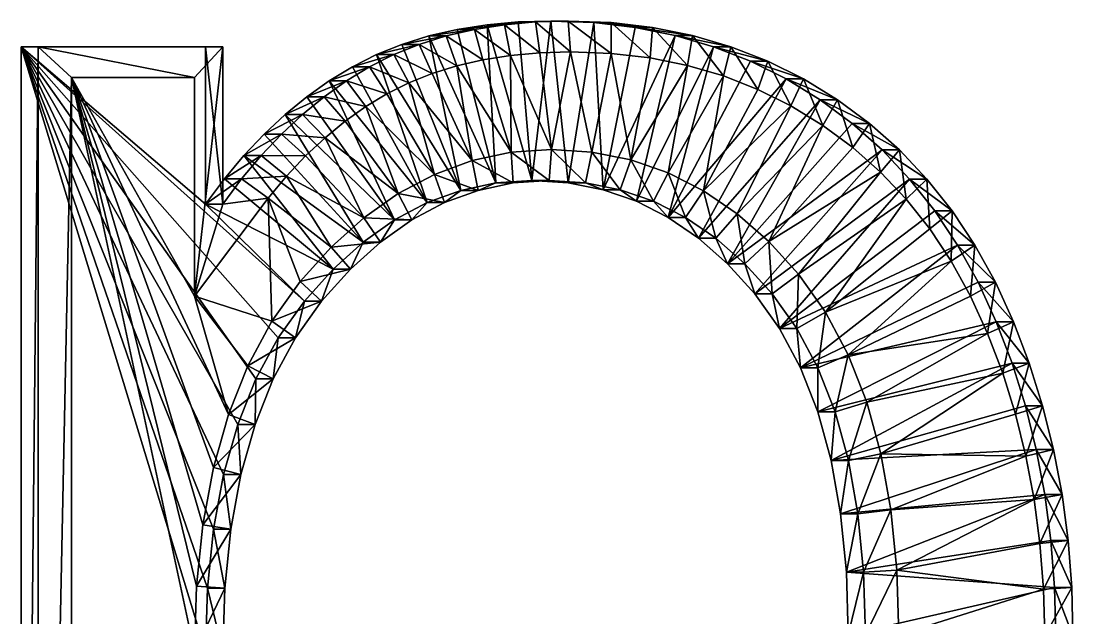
# Model space of a CAD drawing. Header units: metres. Extents: x -136 to 55, y -57 to 41.
# Drawn here: x -102.75 to -93.82, y -28.54 to -23.47 of the extents above; entities that cross this region are included whole.
import ezdxf

# ---------------------------------------------------------------- set-up
doc = ezdxf.new("R2010")
doc.units = ezdxf.units.M
doc.layers.get('0').update_dxf_attribs({"true_color": 0x57e057})

msp = doc.modelspace()

# ---------------------------------------------------------------- meshes
at = {"color": 74, "true_color": 0x58b11a}
mesh = msp.add_polyface(dxfattribs=at)
corners = [(-97.8908, -23.485, -0.0453), (-98.2544, -23.4714, -0.0103), (-97.7443, -23.485, 1.4761), (-98.1079, -23.4714, 1.5112), (-98.5313, -23.4793, 0.0164), (-98.3848, -23.4793, 1.5378), (-98.7962, -23.5031, 0.0419), (-98.6497, -23.5031, 1.5633), (-97.7443, -23.485, 1.4761), (-98.1079, -23.4714, 1.5112), (-98.3848, -23.4793, 1.5378), (-98.6497, -23.5031, 1.5633), (-97.7432, -23.7464, 1.6954), (-98.0882, -23.7335, 1.7286), (-98.3486, -23.741, 1.7537), (-98.597, -23.7633, 1.7776), (-98.5762, -24.846, 1.5563), (-98.5911, -24.5858, 1.7771), (-98.9234, -24.6561, 1.809), (-98.2696, -24.8251, 1.5267), (-98.2492, -24.5626, 1.7441), (-97.9615, -24.8448, 1.4971), (-97.9068, -24.5844, 1.7112), (-98.8322, -23.8002, 1.8003), (-98.4161, -24.8251, 0.0053), (-98.7227, -24.846, 0.0348), (-98.108, -24.8448, -0.0244), (-97.8125, -24.9036, -0.0528)]
mesh.append_faces([[corners[k] for k in face] for face in [(4, 24, 6), (1, 24, 4), (0, 26, 1)]], dxfattribs={"vtx0": -1, "vtx1": -1, "color": 74})
mesh.append_faces([[corners[k] for k in face] for face in [(15, 17, 20), (13, 20, 22), (6, 24, 25), (1, 26, 24), (0, 27, 26)]], dxfattribs={"vtx0": -1, "vtx2": -1, "color": 74})
mesh.append_faces([[corners[k] for k in face] for face in [(0, 1, 2), (1, 4, 3), (4, 6, 5), (2, 3, 8), (3, 5, 9), (5, 7, 10), (8, 9, 12), (9, 10, 13), (10, 11, 14)]], dxfattribs={"vtx1": -1, "color": 74})
mesh.append_faces([[corners[k] for k in face] for face in [(15, 23, 17), (14, 15, 20), (13, 14, 20), (12, 13, 22)]], dxfattribs={"vtx1": -1, "vtx2": -1, "color": 74})
mesh.append_faces([[corners[k] for k in face] for face in [(1, 3, 2), (4, 5, 3), (6, 7, 5), (3, 9, 8), (5, 10, 9), (7, 11, 10), (9, 13, 12), (10, 14, 13), (11, 15, 14), (16, 17, 18), (19, 20, 17), (21, 22, 20)]], dxfattribs={"vtx2": -1, "color": 74})
mesh = msp.add_polyface(dxfattribs=at)
corners = [(-98.7962, -23.5031, 0.0419), (-99.049, -23.5427, 0.0662), (-98.6497, -23.5031, 1.5633), (-98.9025, -23.5427, 1.5877), (-99.2897, -23.5982, 0.0894), (-99.1432, -23.5982, 1.6108), (-99.5184, -23.6695, 0.1114), (-99.3719, -23.6695, 1.6329), (-98.6497, -23.5031, 1.5633), (-98.9025, -23.5427, 1.5877), (-99.1432, -23.5982, 1.6108), (-99.3719, -23.6695, 1.6329), (-99.5885, -23.7567, 1.6537), (-98.597, -23.7633, 1.7776), (-98.8322, -23.8002, 1.8003), (-99.0543, -23.8514, 1.8217), (-99.2636, -23.9167, 1.8418), (-99.5885, -23.7567, 1.6537), (-99.4604, -23.9959, 1.8608), (-99.646, -24.0893, 1.8786), (-99.2436, -24.773, 1.8399), (-98.9234, -24.6561, 1.809), (-98.5911, -24.5858, 1.7771), (-99.735, -23.7567, 0.1323), (-99.0191, -24.9087, 0.0634), (-99.3052, -25.0131, 0.0909), (-98.7227, -24.846, 0.0348)]
mesh.append_faces([[corners[k] for k in face] for face in [(6, 24, 23), (4, 24, 6), (1, 26, 4), (0, 26, 1)]], dxfattribs={"vtx0": -1, "vtx1": -1, "color": 74})
mesh.append_faces([[corners[k] for k in face] for face in [(18, 20, 21), (15, 21, 22), (23, 24, 25), (4, 26, 24)]], dxfattribs={"vtx0": -1, "vtx2": -1, "color": 74})
mesh.append_faces([[corners[k] for k in face] for face in [(0, 1, 2), (1, 4, 3), (4, 6, 5), (2, 3, 8), (3, 5, 9), (5, 7, 10), (7, 12, 11), (8, 9, 13), (9, 10, 14), (10, 11, 15), (11, 17, 16)]], dxfattribs={"vtx1": -1, "color": 74})
mesh.append_faces([[corners[k] for k in face] for face in [(18, 19, 20), (16, 18, 21), (15, 16, 21), (14, 15, 22)]], dxfattribs={"vtx1": -1, "vtx2": -1, "color": 74})
mesh.append_faces([[corners[k] for k in face] for face in [(1, 3, 2), (4, 5, 3), (6, 7, 5), (3, 9, 8), (5, 10, 9), (7, 11, 10), (9, 14, 13), (10, 15, 14), (11, 16, 15), (17, 18, 16)]], dxfattribs={"vtx2": -1, "color": 74})
mesh = msp.add_polyface(dxfattribs=at)
corners = [(-96.5604, -23.8121, -0.1734), (-96.8743, -23.6894, -0.1432), (-96.4139, -23.8121, 1.348), (-96.7278, -23.6894, 1.3783), (-97.2007, -23.594, -0.1117), (-97.0542, -23.594, 1.4097), (-97.5395, -23.5259, -0.0791), (-97.393, -23.5259, 1.4423), (-97.8908, -23.485, -0.0453), (-97.7443, -23.485, 1.4761), (-96.7278, -23.6894, 1.3783), (-96.4139, -23.8121, 1.348), (-97.0542, -23.594, 1.4097), (-97.393, -23.5259, 1.4423), (-97.7443, -23.485, 1.4761), (-96.7908, -23.9378, 1.6037), (-96.4983, -24.0521, 1.5755), (-97.0954, -23.8487, 1.633), (-97.4128, -23.7849, 1.6636), (-97.7432, -23.7464, 1.6954), (-97.9068, -24.5844, 1.7112), (-97.5768, -24.6501, 1.6794), (-97.2602, -24.7599, 1.6489), (-96.9588, -24.913, 1.6199), (-97.8125, -24.9036, -0.0528), (-97.5295, -25.0018, -0.0801), (-97.2591, -25.1391, -0.1061), (-96.2588, -23.962, -0.2024)]
mesh.append_faces([[corners[k] for k in face] for face in [(6, 24, 8), (4, 24, 6), (1, 25, 4), (0, 26, 1), (27, 26, 0)]], dxfattribs={"vtx0": -1, "vtx1": -1, "color": 74})
mesh.append_faces([[corners[k] for k in face] for face in [(19, 20, 21), (17, 21, 22)]], dxfattribs={"vtx0": -1, "vtx2": -1, "color": 74})
mesh.append_faces([[corners[k] for k in face] for face in [(0, 1, 2), (1, 4, 3), (4, 6, 5), (6, 8, 7), (3, 5, 10), (5, 7, 12), (7, 9, 13), (10, 12, 15), (12, 13, 17), (13, 14, 18)]], dxfattribs={"vtx1": -1, "color": 74})
mesh.append_faces([[corners[k] for k in face] for face in [(18, 19, 21), (17, 18, 21), (15, 17, 22), (16, 15, 23)]], dxfattribs={"vtx1": -1, "vtx2": -1, "color": 74})
mesh.append_faces([[corners[k] for k in face] for face in [(1, 3, 2), (4, 5, 3), (6, 7, 5), (8, 9, 7), (3, 10, 11), (5, 12, 10), (7, 13, 12), (9, 14, 13), (10, 15, 16), (12, 17, 15), (13, 18, 17), (14, 19, 18)]], dxfattribs={"vtx2": -1, "color": 74})
mesh = msp.add_polyface(dxfattribs=at)
corners = [(-97.8125, -24.9036, -0.0528), (-97.666, -24.9036, 1.4686), (-97.9615, -24.8448, 1.4971), (-97.5295, -25.0018, -0.0801), (-97.383, -25.0018, 1.4414), (-97.2591, -25.1391, -0.1061), (-97.1126, -25.1391, 1.4153), (-97.0013, -25.3158, -0.1309), (-96.8549, -25.3158, 1.3905), (-96.7561, -25.5316, -0.1545), (-96.6096, -25.5316, 1.3669), (-97.666, -24.9036, 1.4686), (-97.9615, -24.8448, 1.4971), (-97.383, -25.0018, 1.4414), (-97.1126, -25.1391, 1.4153), (-96.8549, -25.3158, 1.3905), (-96.6096, -25.5316, 1.3669), (-97.9068, -24.5844, 1.7112), (-97.5768, -24.6501, 1.6794), (-97.2602, -24.7599, 1.6489), (-96.9588, -24.913, 1.6199), (-96.6739, -25.1082, 1.5924), (-96.7908, -23.9378, 1.6037), (-96.2174, -24.1917, 1.5485), (-97.2007, -23.594, -0.1117), (-96.8743, -23.6894, -0.1432), (-96.2588, -23.962, -0.2024)]
mesh.append_faces([[corners[k] for k in face] for face in [(22, 19, 20), (23, 20, 21), (24, 3, 0), (25, 5, 3), (26, 7, 5)]], dxfattribs={"vtx0": -1, "vtx2": -1, "color": 74})
mesh.append_faces([[corners[k] for k in face] for face in [(0, 3, 1), (3, 5, 4), (5, 7, 6), (7, 9, 8), (1, 4, 11), (4, 6, 13), (6, 8, 14), (8, 10, 15), (12, 11, 17), (11, 13, 18), (13, 14, 19), (14, 15, 20), (15, 16, 21)]], dxfattribs={"vtx1": -1, "color": 74})
mesh.append_faces([[corners[k] for k in face] for face in [(0, 1, 2), (3, 4, 1), (5, 6, 4), (7, 8, 6), (9, 10, 8), (1, 11, 12), (4, 13, 11), (6, 14, 13), (8, 15, 14), (10, 16, 15), (11, 18, 17), (13, 19, 18), (14, 20, 19), (15, 21, 20)]], dxfattribs={"vtx2": -1, "color": 74})
mesh = msp.add_polyface(dxfattribs=at)
corners = [(-101.0344, -32.7766, 0.2574), (-100.9044, -32.9316, 0.2449), (-100.8879, -32.7766, 1.7788), (-100.7579, -32.9316, 1.7663), (-100.7645, -33.0787, 0.2314), (-100.618, -33.0787, 1.7529), (-100.6146, -33.218, 0.217), (-100.4681, -33.218, 1.7384), (-100.4548, -33.3495, 0.2016), (-100.3083, -33.3495, 1.723), (-100.2851, -33.4732, 0.1853), (-102.7515, -37.7298, 0.4227), (-102.605, -37.7298, 1.9442), (-102.605, -23.6897, 1.9442), (-100.8879, -32.7766, 1.7788), (-100.7579, -32.9316, 1.7663), (-100.618, -33.0787, 1.7529), (-100.4681, -33.218, 1.7384), (-100.3083, -33.3495, 1.723), (-102.605, -37.7298, 1.9442), (-102.605, -23.6897, 1.9442), (-101.1278, -32.0592, 2.0213), (-100.5428, -32.7565, 1.965), (-100.414, -32.8919, 1.9526), (-100.2758, -33.0204, 1.9393), (-102.3232, -37.4678, 2.1364), (-102.3232, -23.9517, 2.1364), (-101.2635, -29.3777, 2.0344), (-101.1278, -37.4678, 2.0213), (-101.1705, -29.3609, 0.2705), (-101.0344, -37.7298, 0.2574), (-99.9219, -32.1661, 0.1503), (-100.1672, -31.9566, 0.1739)]
mesh.append_faces([[corners[k] for k in face] for face in [(6, 31, 8), (4, 31, 6), (1, 31, 4)]], dxfattribs={"vtx0": -1, "vtx1": -1, "color": 74})
mesh.append_faces([[corners[k] for k in face] for face in [(27, 28, 21), (29, 0, 30)]], dxfattribs={"vtx0": -1, "vtx2": -1, "color": 74})
mesh.append_faces([[corners[k] for k in face] for face in [(0, 1, 2), (1, 4, 3), (4, 6, 5), (6, 8, 7), (8, 10, 9), (2, 3, 14), (3, 5, 15), (5, 7, 16), (7, 9, 17), (14, 15, 21), (15, 16, 22), (16, 17, 23), (17, 18, 24)]], dxfattribs={"vtx1": -1, "color": 74})
mesh.append_faces([[corners[k] for k in face] for face in [(1, 0, 32)]], dxfattribs={"vtx1": -1, "vtx2": -1, "color": 74})
mesh.append_faces([[corners[k] for k in face] for face in [(1, 3, 2), (4, 5, 3), (6, 7, 5), (8, 9, 7), (11, 12, 13), (3, 15, 14), (5, 16, 15), (7, 17, 16), (9, 18, 17), (12, 19, 20), (15, 22, 21), (16, 23, 22), (17, 24, 23), (19, 25, 26)]], dxfattribs={"vtx2": -1, "color": 74})
mesh = msp.add_polyface(dxfattribs=at)
corners = [(-100.9294, -30.7221, 0.2473), (-100.7829, -30.7221, 1.7687), (-100.6383, -31.0927, 1.7548), (-101.0419, -30.31, 0.2581), (-100.8954, -30.31, 1.7796), (-101.1223, -29.8563, 0.2659), (-100.9758, -29.8563, 1.7873), (-101.1705, -29.3609, 0.2705), (-101.024, -29.3609, 1.7919), (-101.1866, -28.8241, 0.2721), (-101.0401, -28.8241, 1.7935), (-100.6383, -31.0927, 1.7548), (-100.7829, -30.7221, 1.7687), (-100.8954, -30.31, 1.7796), (-100.9758, -29.8563, 1.7873), (-101.024, -29.3609, 1.7919), (-101.0401, -28.8241, 1.7935), (-101.0099, -30.8048, 2.0099), (-100.8544, -31.2032, 1.995), (-101.1292, -30.3677, 2.0214), (-101.2134, -29.892, 2.0296), (-101.2635, -29.3777, 2.0344), (-101.2801, -28.8238, 2.036), (-101.1278, -32.0592, 2.0213), (-102.3232, -23.9517, 2.1364), (-102.3232, -37.4678, 2.1364), (-101.0344, -32.7766, 0.2574), (-102.7515, -23.6897, 0.4227), (-102.7515, -37.7298, 0.4227)]
mesh.append_faces([[corners[k] for k in face] for face in [(5, 26, 7), (27, 9, 28)]], dxfattribs={"vtx0": -1, "vtx1": -1, "color": 74})
mesh.append_faces([[corners[k] for k in face] for face in [(0, 3, 1), (3, 5, 4), (5, 7, 6), (7, 9, 8), (2, 1, 11), (1, 4, 12), (4, 6, 13), (6, 8, 14), (8, 10, 15), (12, 13, 17), (13, 14, 19), (14, 15, 20), (15, 16, 21)]], dxfattribs={"vtx1": -1, "color": 74})
mesh.append_faces([[corners[k] for k in face] for face in [(20, 21, 23), (19, 20, 23), (24, 25, 22)]], dxfattribs={"vtx1": -1, "vtx2": -1, "color": 74})
mesh.append_faces([[corners[k] for k in face] for face in [(0, 1, 2), (3, 4, 1), (5, 6, 4), (7, 8, 6), (9, 10, 8), (1, 12, 11), (4, 13, 12), (6, 14, 13), (8, 15, 14), (10, 16, 15), (12, 17, 18), (13, 19, 17), (14, 20, 19), (15, 21, 20), (16, 22, 21)]], dxfattribs={"vtx2": -1, "color": 74})
mesh = msp.add_polyface(dxfattribs=at)
corners = [(-102.7515, -23.6897, 0.4227), (-102.7515, -37.7298, 0.4227), (-102.605, -23.6897, 1.9442), (-101.1694, -28.2853, 0.2704), (-101.118, -27.7845, 0.2655), (-101.0229, -28.2853, 1.7918), (-100.9715, -27.7845, 1.7869), (-101.0323, -27.3215, 0.2572), (-100.8858, -27.3215, 1.7786), (-100.9124, -26.8965, 0.2457), (-100.7659, -26.8965, 1.7671), (-100.7582, -26.5093, 0.2308), (-101.1866, -28.8241, 0.2721), (-101.0401, -28.8241, 1.7935), (-102.605, -37.7298, 1.9442), (-102.605, -23.6897, 1.9442), (-101.0229, -28.2853, 1.7918), (-100.9715, -27.7845, 1.7869), (-100.8858, -27.3215, 1.7786), (-100.7659, -26.8965, 1.7671), (-100.6117, -26.5093, 1.7522), (-101.0401, -28.8241, 1.7935), (-102.605, -37.7298, 1.9442), (-102.3232, -23.9517, 2.1364), (-101.2624, -28.2677, 2.0343), (-101.209, -27.747, 2.0291), (-101.1191, -27.2617, 2.0205), (-100.9922, -26.8118, 2.0082), (-100.6117, -26.5093, 1.7522), (-101.2801, -28.8238, 2.036)]
mesh.append_faces([[corners[k] for k in face] for face in [(23, 29, 24), (0, 3, 12)]], dxfattribs={"vtx0": -1, "vtx2": -1, "color": 74})
mesh.append_faces([[corners[k] for k in face] for face in [(0, 1, 2), (3, 4, 5), (4, 7, 6), (7, 9, 8), (9, 11, 10), (12, 3, 13), (2, 14, 15), (5, 6, 16), (6, 8, 17), (8, 10, 18), (10, 20, 19), (13, 5, 21), (15, 22, 23), (16, 17, 24), (17, 18, 25), (18, 19, 26), (19, 28, 27), (21, 16, 29)]], dxfattribs={"vtx1": -1, "color": 74})
mesh.append_faces([[corners[k] for k in face] for face in [(4, 6, 5), (7, 8, 6), (9, 10, 8), (3, 5, 13), (6, 17, 16), (8, 18, 17), (10, 19, 18), (5, 16, 21), (17, 25, 24), (18, 26, 25), (19, 27, 26), (16, 24, 29)]], dxfattribs={"vtx2": -1, "color": 74})
mesh = msp.add_polyface(dxfattribs=at)
corners = [(-101.0259, -24.811, 0.2566), (-100.8794, -24.811, 1.778), (-100.7129, -24.6129, 1.762), (-101.1866, -25.0251, 0.2721), (-101.0401, -25.0251, 1.7935), (-100.7582, -26.5093, 0.2308), (-100.6117, -26.5093, 1.7522), (-100.7659, -26.8965, 1.7671), (-100.5697, -26.1601, 0.2127), (-100.8794, -24.811, 1.778), (-100.7129, -24.6129, 1.762), (-101.0401, -25.0251, 1.7935), (-100.6117, -26.5093, 1.7522), (-100.7659, -26.8965, 1.7671), (-100.6545, -24.9746, 1.9757), (-100.4976, -24.7877, 1.9606), (-101.28, -25.8076, 2.036), (-101.0401, -23.6897, 1.7935), (-100.8273, -26.3978, 1.9924), (-100.9922, -26.8118, 2.0082), (-100.4232, -26.1601, 1.7341), (-100.6237, -26.0206, 1.9728), (-102.3232, -23.9517, 2.1364), (-101.2624, -28.2677, 2.0343), (-101.209, -27.747, 2.0291), (-101.1191, -27.2617, 2.0205), (-100.3826, -25.6837, 1.9496), (-102.7515, -23.6897, 0.4227), (-101.118, -27.7845, 0.2655), (-101.1694, -28.2853, 0.2704), (-101.0323, -27.3215, 0.2572), (-100.9124, -26.8965, 0.2457), (-100.3469, -25.8487, 0.1912), (-100.1019, -25.5771, 0.1676), (-100.8594, -24.6129, 0.2406)]
mesh.append_faces([[corners[k] for k in face] for face in [(0, 33, 3), (34, 33, 0)]], dxfattribs={"vtx0": -1, "vtx1": -1, "color": 74})
mesh.append_faces([[corners[k] for k in face] for face in [(16, 22, 19), (3, 32, 27)]], dxfattribs={"vtx0": -1, "vtx1": -1, "vtx2": -1, "color": 74})
mesh.append_faces([[corners[k] for k in face] for face in [(22, 23, 24), (22, 24, 25), (22, 25, 19), (16, 19, 18), (16, 18, 21), (14, 21, 26), (27, 28, 29), (27, 30, 28), (27, 31, 30), (27, 5, 31), (27, 8, 5), (27, 32, 8)]], dxfattribs={"vtx0": -1, "vtx2": -1, "color": 74})
mesh.append_faces([[corners[k] for k in face] for face in [(0, 3, 1), (5, 8, 6), (1, 4, 9), (9, 11, 14), (11, 17, 16), (12, 20, 18)]], dxfattribs={"vtx1": -1, "color": 74})
mesh.append_faces([[corners[k] for k in face] for face in [(14, 16, 21)]], dxfattribs={"vtx1": -1, "vtx2": -1, "color": 74})
mesh.append_faces([[corners[k] for k in face] for face in [(0, 1, 2), (3, 4, 1), (5, 6, 7), (1, 9, 10), (4, 11, 9), (6, 12, 13), (9, 14, 15), (11, 16, 14), (12, 18, 19), (20, 21, 18)]], dxfattribs={"vtx2": -1, "color": 74})
mesh = msp.add_polyface(dxfattribs=at)
corners = [(-100.325, -24.1135, 0.1891), (-100.5089, -24.2641, 0.2068), (-100.1785, -24.1135, 1.7105), (-100.3624, -24.2641, 1.7282), (-100.6871, -24.4305, 0.224), (-100.5406, -24.4305, 1.7454), (-100.8594, -24.6129, 0.2406), (-100.7129, -24.6129, 1.762), (-101.0259, -24.811, 0.2566), (-101.1866, -25.0251, 0.2721), (-101.1866, -23.6897, 0.2721), (-101.0401, -25.0251, 1.7935), (-101.0401, -23.6897, 1.7935), (-102.7515, -23.6897, 0.4227), (-102.605, -23.6897, 1.9442), (-100.3624, -24.2641, 1.7282), (-100.1785, -24.1135, 1.7105), (-100.5406, -24.4305, 1.7454), (-100.7129, -24.6129, 1.762), (-100.8794, -24.811, 1.778), (-101.0401, -25.0251, 1.7935), (-101.0401, -23.6897, 1.7935), (-102.605, -23.6897, 1.9442), (-100.1701, -24.4618, 1.9291), (-100.3361, -24.6169, 1.9451), (-100.4976, -24.7877, 1.9606), (-100.8794, -24.811, 1.778), (-101.28, -23.9517, 2.036), (-101.28, -25.8076, 2.036), (-102.3232, -23.9517, 2.1364), (-99.8466, -25.3474, 0.143)]
mesh.append_faces([[corners[k] for k in face] for face in [(9, 13, 10)]], dxfattribs={"vtx0": -1, "color": 74})
mesh.append_faces([[corners[k] for k in face] for face in [(1, 30, 4)]], dxfattribs={"vtx0": -1, "vtx1": -1, "color": 74})
mesh.append_faces([[corners[k] for k in face] for face in [(0, 1, 2), (1, 4, 3), (4, 6, 5), (6, 8, 7), (9, 10, 11), (10, 13, 12), (3, 5, 15), (5, 7, 17), (7, 19, 18), (11, 12, 20), (12, 14, 21), (15, 17, 23), (17, 18, 24), (18, 26, 25), (21, 22, 27)]], dxfattribs={"vtx1": -1, "color": 74})
mesh.append_faces([[corners[k] for k in face] for face in [(1, 3, 2), (4, 5, 3), (6, 7, 5), (10, 12, 11), (13, 14, 12), (3, 15, 16), (5, 17, 15), (7, 18, 17), (12, 21, 20), (14, 22, 21), (17, 24, 23), (18, 25, 24), (21, 27, 28), (22, 29, 27), (28, 27, 29)]], dxfattribs={"vtx2": -1, "color": 74})
mesh = msp.add_polyface(dxfattribs=at)
corners = [(-99.5184, -23.6695, 0.1114), (-99.735, -23.7567, 0.1323), (-99.3719, -23.6695, 1.6329), (-99.5885, -23.7567, 1.6537), (-99.9395, -23.8598, 0.152), (-99.793, -23.8598, 1.6734), (-100.1352, -23.9787, 0.1708), (-99.9887, -23.9787, 1.6923), (-100.325, -24.1135, 0.1891), (-100.1785, -24.1135, 1.7105), (-99.5885, -23.7567, 1.6537), (-99.3719, -23.6695, 1.6329), (-99.793, -23.8598, 1.6734), (-99.9887, -23.9787, 1.6923), (-100.1785, -24.1135, 1.7105), (-100.3624, -24.2641, 1.7282), (-99.4604, -23.9959, 1.8608), (-99.646, -24.0893, 1.8786), (-99.8248, -24.198, 1.8958), (-99.9997, -24.3222, 1.9127), (-100.3624, -24.2641, 1.7282), (-100.1701, -24.4618, 1.9291), (-99.5501, -24.9355, 1.8694), (-99.2436, -24.773, 1.8399), (-99.581, -25.1594, 0.1175), (-100.5089, -24.2641, 0.2068), (-99.3052, -25.0131, 0.0909)]
mesh.append_faces([[corners[k] for k in face] for face in [(8, 24, 25), (6, 24, 8), (4, 26, 6), (1, 26, 4)]], dxfattribs={"vtx0": -1, "vtx1": -1, "color": 74})
mesh.append_faces([[corners[k] for k in face] for face in [(18, 22, 23), (6, 26, 24)]], dxfattribs={"vtx0": -1, "vtx2": -1, "color": 74})
mesh.append_faces([[corners[k] for k in face] for face in [(0, 1, 2), (1, 4, 3), (4, 6, 5), (6, 8, 7), (3, 5, 10), (5, 7, 12), (7, 9, 13), (9, 15, 14), (10, 12, 16), (12, 13, 17), (13, 14, 18), (14, 20, 19)]], dxfattribs={"vtx1": -1, "color": 74})
mesh.append_faces([[corners[k] for k in face] for face in [(19, 21, 22), (18, 19, 22), (17, 18, 23)]], dxfattribs={"vtx1": -1, "vtx2": -1, "color": 74})
mesh.append_faces([[corners[k] for k in face] for face in [(1, 3, 2), (4, 5, 3), (6, 7, 5), (8, 9, 7), (3, 10, 11), (5, 12, 10), (7, 13, 12), (9, 14, 13), (12, 17, 16), (13, 18, 17), (14, 19, 18), (20, 21, 19)]], dxfattribs={"vtx2": -1, "color": 74})
mesh = msp.add_polyface(dxfattribs=at)
corners = [(-95.6968, -24.3412, -0.2565), (-95.9697, -24.1392, -0.2303), (-95.5503, -24.3412, 1.2649), (-95.8232, -24.1392, 1.2912), (-96.2588, -23.962, -0.2024), (-96.1123, -23.962, 1.319), (-96.5604, -23.8121, -0.1734), (-96.4139, -23.8121, 1.348), (-95.8232, -24.1392, 1.2912), (-95.5503, -24.3412, 1.2649), (-96.1123, -23.962, 1.319), (-96.4139, -23.8121, 1.348), (-96.7278, -23.6894, 1.3783), (-95.9478, -24.3569, 1.5225), (-95.6933, -24.5453, 1.498), (-96.2174, -24.1917, 1.5485), (-96.4983, -24.0521, 1.5755), (-96.7278, -23.6894, 1.3783), (-96.6096, -25.5316, 1.3669), (-96.406, -25.344, 1.5667), (-96.6739, -25.1082, 1.5924), (-96.377, -25.7867, 1.3445), (-96.9588, -24.913, 1.6199), (-95.4574, -24.7545, 1.4753), (-96.1532, -25.6213, 1.5423), (-95.2397, -24.9846, 1.4544), (-95.9239, -25.9426, 1.5202), (-97.0013, -25.3158, -0.1309), (-96.7561, -25.5316, -0.1545), (-95.4436, -24.5656, -0.2809), (-96.5235, -25.7867, -0.1769), (-95.2103, -24.8124, -0.3034), (-96.3133, -26.0813, -0.1972)]
mesh.append_faces([[corners[k] for k in face] for face in [(1, 27, 4), (0, 28, 1), (29, 28, 0)]], dxfattribs={"vtx0": -1, "vtx1": -1, "color": 74})
mesh.append_faces([[corners[k] for k in face] for face in [(13, 20, 19), (23, 19, 24), (25, 24, 26), (1, 28, 27), (29, 30, 28), (31, 32, 30)]], dxfattribs={"vtx0": -1, "vtx2": -1, "color": 74})
mesh.append_faces([[corners[k] for k in face] for face in [(0, 1, 2), (1, 4, 3), (4, 6, 5), (3, 5, 8), (5, 7, 10), (7, 12, 11), (8, 10, 13), (10, 11, 15), (11, 17, 16), (18, 21, 19)]], dxfattribs={"vtx1": -1, "color": 74})
mesh.append_faces([[corners[k] for k in face] for face in [(15, 16, 22), (13, 15, 20), (14, 13, 19), (23, 14, 19)]], dxfattribs={"vtx1": -1, "vtx2": -1, "color": 74})
mesh.append_faces([[corners[k] for k in face] for face in [(1, 3, 2), (4, 5, 3), (6, 7, 5), (3, 8, 9), (5, 10, 8), (7, 11, 10), (8, 13, 14), (10, 15, 13), (11, 16, 15), (18, 19, 20)]], dxfattribs={"vtx2": -1, "color": 74})
mesh = msp.add_polyface(dxfattribs=at)
corners = [(-94.803, -25.3732, -0.3426), (-94.6566, -25.3732, 1.1788), (-94.4827, -25.6872, 1.1621), (-94.9967, -25.0816, -0.3239), (-94.8502, -25.0816, 1.1975), (-95.2103, -24.8124, -0.3034), (-95.0638, -24.8124, 1.218), (-95.4436, -24.5656, -0.2809), (-95.2971, -24.5656, 1.2405), (-95.6968, -24.3412, -0.2565), (-95.5503, -24.3412, 1.2649), (-94.6566, -25.3732, 1.1788), (-94.4827, -25.6872, 1.1621), (-94.8502, -25.0816, 1.1975), (-95.0638, -24.8124, 1.218), (-95.2971, -24.5656, 1.2405), (-95.5503, -24.3412, 1.2649), (-95.8232, -24.1392, 1.2912), (-94.8584, -25.5098, 1.4176), (-95.0402, -25.2362, 1.4351), (-95.2397, -24.9846, 1.4544), (-95.4574, -24.7545, 1.4753), (-95.6933, -24.5453, 1.498), (-95.8232, -24.1392, 1.2912), (-96.1532, -25.6213, 1.5423), (-95.9239, -25.9426, 1.5202), (-96.5235, -25.7867, -0.1769), (-96.3133, -26.0813, -0.1972)]
mesh.append_faces([[corners[k] for k in face] for face in [(5, 26, 7), (3, 27, 5), (0, 27, 3)]], dxfattribs={"vtx0": -1, "vtx1": -1, "color": 74})
mesh.append_faces([[corners[k] for k in face] for face in [(0, 3, 1), (3, 5, 4), (5, 7, 6), (7, 9, 8), (1, 4, 11), (4, 6, 13), (6, 8, 14), (8, 10, 15), (10, 17, 16), (11, 13, 18), (13, 14, 19), (14, 15, 20), (15, 16, 21), (16, 23, 22)]], dxfattribs={"vtx1": -1, "color": 74})
mesh.append_faces([[corners[k] for k in face] for face in [(20, 21, 24), (19, 20, 25)]], dxfattribs={"vtx1": -1, "vtx2": -1, "color": 74})
mesh.append_faces([[corners[k] for k in face] for face in [(0, 1, 2), (3, 4, 1), (5, 6, 4), (7, 8, 6), (9, 10, 8), (1, 11, 12), (4, 13, 11), (6, 14, 13), (8, 15, 14), (10, 16, 15), (13, 19, 18), (14, 20, 19), (15, 21, 20), (16, 22, 21)]], dxfattribs={"vtx2": -1, "color": 74})
mesh = msp.add_polyface(dxfattribs=at)
corners = [(-100.5697, -26.1601, 0.2127), (-100.4232, -26.1601, 1.7341), (-100.6117, -26.5093, 1.7522), (-100.3469, -25.8487, 0.1912), (-100.2004, -25.8487, 1.7126), (-100.1019, -25.5771, 0.1676), (-99.9554, -25.5771, 1.6891), (-99.8466, -25.3474, 0.143), (-99.7001, -25.3474, 1.6645), (-99.581, -25.1594, 0.1175), (-100.6117, -26.5093, 1.7522), (-100.4232, -26.1601, 1.7341), (-100.2004, -25.8487, 1.7126), (-99.9554, -25.5771, 1.6891), (-99.7001, -25.3474, 1.6645), (-100.6237, -26.0206, 1.9728), (-100.3826, -25.6837, 1.9496), (-100.1186, -25.391, 1.9241), (-99.8418, -25.142, 1.8975), (-99.4345, -25.1594, 1.6389), (-100.6545, -24.9746, 1.9757), (-100.4976, -24.7877, 1.9606), (-100.3361, -24.6169, 1.9451), (-100.1701, -24.4618, 1.9291), (-99.5501, -24.9355, 1.8694), (-101.1866, -25.0251, 0.2721), (-100.8594, -24.6129, 0.2406), (-100.6871, -24.4305, 0.224), (-100.5089, -24.2641, 0.2068)]
mesh.append_faces([[corners[k] for k in face] for face in [(27, 7, 26)]], dxfattribs={"vtx0": -1, "vtx1": -1, "color": 74})
mesh.append_faces([[corners[k] for k in face] for face in [(20, 16, 17), (21, 17, 18), (23, 18, 24), (25, 5, 3), (26, 7, 5), (28, 9, 7)]], dxfattribs={"vtx0": -1, "vtx2": -1, "color": 74})
mesh.append_faces([[corners[k] for k in face] for face in [(0, 3, 1), (3, 5, 4), (5, 7, 6), (7, 9, 8), (2, 1, 10), (1, 4, 11), (4, 6, 12), (6, 8, 13), (11, 12, 15), (12, 13, 16), (13, 14, 17), (14, 19, 18)]], dxfattribs={"vtx1": -1, "color": 74})
mesh.append_faces([[corners[k] for k in face] for face in [(21, 20, 17), (22, 21, 18), (23, 22, 18)]], dxfattribs={"vtx1": -1, "vtx2": -1, "color": 74})
mesh.append_faces([[corners[k] for k in face] for face in [(0, 1, 2), (3, 4, 1), (5, 6, 4), (7, 8, 6), (1, 11, 10), (4, 12, 11), (6, 13, 12), (8, 14, 13), (12, 16, 15), (13, 17, 16), (14, 18, 17)]], dxfattribs={"vtx2": -1, "color": 74})
mesh = msp.add_polyface(dxfattribs=at)
corners = [(-99.581, -25.1594, 0.1175), (-99.4345, -25.1594, 1.6389), (-99.7001, -25.3474, 1.6645), (-99.3052, -25.0131, 0.0909), (-99.1587, -25.0131, 1.6123), (-99.0191, -24.9087, 0.0634), (-98.8726, -24.9087, 1.5848), (-98.7227, -24.846, 0.0348), (-98.5762, -24.846, 1.5563), (-98.4161, -24.8251, 0.0053), (-98.2696, -24.8251, 1.5267), (-98.108, -24.8448, -0.0244), (-97.9615, -24.8448, 1.4971), (-97.8125, -24.9036, -0.0528), (-99.7001, -25.3474, 1.6645), (-99.4345, -25.1594, 1.6389), (-99.1587, -25.0131, 1.6123), (-98.8726, -24.9087, 1.5848), (-98.5762, -24.846, 1.5563), (-98.2696, -24.8251, 1.5267), (-97.9615, -24.8448, 1.4971), (-97.666, -24.9036, 1.4686), (-99.5501, -24.9355, 1.8694), (-99.8418, -25.142, 1.8975), (-99.2436, -24.773, 1.8399), (-98.9234, -24.6561, 1.809), (-98.5911, -24.5858, 1.7771), (-98.2492, -24.5626, 1.7441)]
mesh.append_faces([[corners[k] for k in face] for face in [(0, 3, 1), (3, 5, 4), (5, 7, 6), (7, 9, 8), (9, 11, 10), (11, 13, 12), (2, 1, 14), (1, 4, 15), (4, 6, 16), (6, 8, 17), (8, 10, 18), (10, 12, 19), (12, 21, 20), (15, 16, 22), (16, 17, 24), (17, 18, 25), (18, 19, 26), (19, 20, 27)]], dxfattribs={"vtx1": -1, "color": 74})
mesh.append_faces([[corners[k] for k in face] for face in [(0, 1, 2), (3, 4, 1), (5, 6, 4), (7, 8, 6), (9, 10, 8), (11, 12, 10), (1, 15, 14), (4, 16, 15), (6, 17, 16), (8, 18, 17), (10, 19, 18), (12, 20, 19), (15, 22, 23), (16, 24, 22), (17, 25, 24)]], dxfattribs={"vtx2": -1, "color": 74})
mesh = msp.add_polyface(dxfattribs=at)
corners = [(-96.7561, -25.5316, -0.1545), (-96.5235, -25.7867, -0.1769), (-96.6096, -25.5316, 1.3669), (-96.377, -25.7867, 1.3445), (-96.3133, -26.0813, -0.1972), (-96.1668, -26.0813, 1.3242), (-96.1354, -26.4155, -0.2143), (-95.9889, -26.4155, 1.3071), (-95.9899, -26.7894, -0.2283), (-95.8434, -26.7894, 1.2931), (-95.8767, -27.2029, -0.2392), (-96.6096, -25.5316, 1.3669), (-96.377, -25.7867, 1.3445), (-96.1668, -26.0813, 1.3242), (-95.9889, -26.4155, 1.3071), (-95.8434, -26.7894, 1.2931), (-95.7302, -27.2029, 1.2822), (-96.1532, -25.6213, 1.5423), (-96.406, -25.344, 1.5667), (-95.9239, -25.9426, 1.5202), (-95.7307, -26.3057, 1.5016), (-95.5746, -26.7067, 1.4866), (-95.7302, -27.2029, 1.2822), (-94.8584, -25.5098, 1.4176), (-95.0402, -25.2362, 1.4351), (-94.5483, -26.1251, 1.3878), (-94.803, -25.3732, -0.3426), (-94.6292, -25.6872, -0.3593), (-94.4751, -26.0235, -0.3742), (-94.3413, -26.3758, -0.3871)]
mesh.append_faces([[corners[k] for k in face] for face in [(27, 6, 26)]], dxfattribs={"vtx0": -1, "vtx1": -1, "color": 74})
mesh.append_faces([[corners[k] for k in face] for face in [(23, 19, 20), (25, 20, 21), (26, 6, 4), (28, 8, 6), (29, 10, 8)]], dxfattribs={"vtx0": -1, "vtx2": -1, "color": 74})
mesh.append_faces([[corners[k] for k in face] for face in [(0, 1, 2), (1, 4, 3), (4, 6, 5), (6, 8, 7), (8, 10, 9), (2, 3, 11), (3, 5, 12), (5, 7, 13), (7, 9, 14), (9, 16, 15), (12, 13, 17), (13, 14, 19), (14, 15, 20), (15, 22, 21)]], dxfattribs={"vtx1": -1, "color": 74})
mesh.append_faces([[corners[k] for k in face] for face in [(23, 24, 19)]], dxfattribs={"vtx1": -1, "vtx2": -1, "color": 74})
mesh.append_faces([[corners[k] for k in face] for face in [(1, 3, 2), (4, 5, 3), (6, 7, 5), (8, 9, 7), (3, 12, 11), (5, 13, 12), (7, 14, 13), (9, 15, 14), (12, 17, 18), (13, 19, 17), (14, 20, 19), (15, 21, 20)]], dxfattribs={"vtx2": -1, "color": 74})
mesh = msp.add_polyface(dxfattribs=at)
corners = [(-94.228, -26.7377, -0.398), (-94.0815, -26.7377, 1.1235), (-93.9889, -27.1091, 1.1145), (-94.3413, -26.3758, -0.3871), (-94.1948, -26.3758, 1.1344), (-94.4751, -26.0235, -0.3742), (-94.3286, -26.0235, 1.1473), (-94.6292, -25.6872, -0.3593), (-94.4827, -25.6872, 1.1621), (-94.803, -25.3732, -0.3426), (-94.0815, -26.7377, 1.1235), (-93.9889, -27.1091, 1.1145), (-94.1948, -26.3758, 1.1344), (-94.3286, -26.0235, 1.1473), (-94.4827, -25.6872, 1.1621), (-94.6566, -25.3732, 1.1788), (-94.3117, -26.8089, 1.365), (-94.2228, -27.1655, 1.3564), (-94.4203, -26.4619, 1.3754), (-94.5483, -26.1251, 1.3878), (-94.6945, -25.8058, 1.4019), (-94.6566, -25.3732, 1.1788), (-94.8584, -25.5098, 1.4176), (-95.7307, -26.3057, 1.5016), (-95.5746, -26.7067, 1.4866), (-95.4546, -27.145, 1.475), (-96.1354, -26.4155, -0.2143), (-95.9899, -26.7894, -0.2283), (-95.8767, -27.2029, -0.2392)]
mesh.append_faces([[corners[k] for k in face] for face in [(5, 26, 7), (3, 27, 5), (0, 28, 3)]], dxfattribs={"vtx0": -1, "vtx1": -1, "color": 74})
mesh.append_faces([[corners[k] for k in face] for face in [(18, 24, 25)]], dxfattribs={"vtx0": -1, "vtx2": -1, "color": 74})
mesh.append_faces([[corners[k] for k in face] for face in [(0, 3, 1), (3, 5, 4), (5, 7, 6), (7, 9, 8), (1, 4, 10), (4, 6, 12), (6, 8, 13), (8, 15, 14), (10, 12, 16), (12, 13, 18), (13, 14, 19), (14, 21, 20)]], dxfattribs={"vtx1": -1, "color": 74})
mesh.append_faces([[corners[k] for k in face] for face in [(20, 22, 23), (19, 20, 23), (18, 19, 24), (16, 18, 25)]], dxfattribs={"vtx1": -1, "vtx2": -1, "color": 74})
mesh.append_faces([[corners[k] for k in face] for face in [(0, 1, 2), (3, 4, 1), (5, 6, 4), (7, 8, 6), (1, 10, 11), (4, 12, 10), (6, 13, 12), (8, 14, 13), (10, 16, 17), (12, 18, 16), (13, 19, 18), (14, 20, 19), (21, 22, 20)]], dxfattribs={"vtx2": -1, "color": 74})
mesh = msp.add_polyface(dxfattribs=at)
corners = [(-95.8767, -27.2029, -0.2392), (-95.7302, -27.2029, 1.2822), (-95.8434, -26.7894, 1.2931), (-95.7958, -27.6561, -0.247), (-95.6493, -27.6561, 1.2744), (-95.7473, -28.149, -0.2517), (-95.6008, -28.149, 1.2698), (-95.7312, -28.6815, -0.2532), (-95.5847, -28.6815, 1.2682), (-95.7302, -27.2029, 1.2822), (-95.8434, -26.7894, 1.2931), (-95.6493, -27.6561, 1.2744), (-95.6008, -28.149, 1.2698), (-95.5847, -28.6815, 1.2682), (-95.4546, -27.145, 1.475), (-95.5746, -26.7067, 1.4866), (-95.3699, -27.6201, 1.4669), (-95.3195, -28.1321, 1.462), (-95.3028, -28.6814, 1.4604), (-94.2228, -27.1655, 1.3564), (-94.3117, -26.8089, 1.365), (-94.1535, -27.5317, 1.3498), (-94.0741, -28.2939, 1.3421), (-94.1354, -27.1091, -0.4069), (-94.228, -26.7377, -0.398), (-94.0633, -27.49, -0.4138), (-94.0118, -27.8805, -0.4188), (-93.9809, -28.2805, -0.4218)]
mesh.append_faces([[corners[k] for k in face] for face in [(23, 0, 24), (25, 3, 23), (26, 5, 25)]], dxfattribs={"vtx0": -1, "vtx1": -1, "color": 74})
mesh.append_faces([[corners[k] for k in face] for face in [(19, 14, 16), (21, 16, 17), (22, 17, 18), (23, 3, 0), (25, 5, 3), (27, 7, 5)]], dxfattribs={"vtx0": -1, "vtx2": -1, "color": 74})
mesh.append_faces([[corners[k] for k in face] for face in [(0, 3, 1), (3, 5, 4), (5, 7, 6), (1, 4, 9), (4, 6, 11), (6, 8, 12), (9, 11, 14), (11, 12, 16), (12, 13, 17)]], dxfattribs={"vtx1": -1, "color": 74})
mesh.append_faces([[corners[k] for k in face] for face in [(19, 20, 14), (21, 19, 16)]], dxfattribs={"vtx1": -1, "vtx2": -1, "color": 74})
mesh.append_faces([[corners[k] for k in face] for face in [(0, 1, 2), (3, 4, 1), (5, 6, 4), (7, 8, 6), (1, 9, 10), (4, 11, 9), (6, 12, 11), (8, 13, 12), (9, 14, 15), (11, 16, 14), (12, 17, 16), (13, 18, 17)]], dxfattribs={"vtx2": -1, "color": 74})
mesh = msp.add_polyface(dxfattribs=at)
corners = [(-93.9706, -28.69, -0.4227), (-93.9809, -28.2805, -0.4218), (-93.8242, -28.69, 1.0987), (-93.8344, -28.2805, 1.0997), (-94.0118, -27.8805, -0.4188), (-93.8653, -27.8805, 1.1026), (-94.0633, -27.49, -0.4138), (-93.9168, -27.49, 1.1076), (-94.1354, -27.1091, -0.4069), (-93.9889, -27.1091, 1.1145), (-94.228, -26.7377, -0.398), (-93.8242, -28.69, 1.0987), (-93.8344, -28.2805, 1.0997), (-93.8653, -27.8805, 1.1026), (-93.9168, -27.49, 1.1076), (-93.9889, -27.1091, 1.1145), (-94.0815, -26.7377, 1.1235), (-94.0641, -28.6899, 1.3412), (-94.0741, -28.2939, 1.3421), (-94.1039, -27.9078, 1.345), (-94.1535, -27.5317, 1.3498), (-94.2228, -27.1655, 1.3564), (-94.0815, -26.7377, 1.1235), (-95.3195, -28.1321, 1.462), (-95.3028, -28.6814, 1.4604), (-94.0751, -29.114, 1.3422), (-95.7473, -28.149, -0.2517), (-95.7312, -28.6815, -0.2532)]
mesh.append_faces([[corners[k] for k in face] for face in [(1, 26, 4), (0, 27, 1)]], dxfattribs={"vtx0": -1, "vtx1": -1, "color": 74})
mesh.append_faces([[corners[k] for k in face] for face in [(0, 1, 2), (1, 4, 3), (4, 6, 5), (6, 8, 7), (8, 10, 9), (2, 3, 11), (3, 5, 12), (5, 7, 13), (7, 9, 14), (9, 16, 15), (11, 12, 17), (12, 13, 18), (13, 14, 19), (14, 15, 20), (15, 22, 21)]], dxfattribs={"vtx1": -1, "color": 74})
mesh.append_faces([[corners[k] for k in face] for face in [(19, 20, 23), (18, 19, 23), (17, 18, 24), (25, 17, 24)]], dxfattribs={"vtx1": -1, "vtx2": -1, "color": 74})
mesh.append_faces([[corners[k] for k in face] for face in [(1, 3, 2), (4, 5, 3), (6, 7, 5), (8, 9, 7), (3, 12, 11), (5, 13, 12), (7, 14, 13), (9, 15, 14), (12, 18, 17), (13, 19, 18), (14, 20, 19), (15, 21, 20)]], dxfattribs={"vtx2": -1, "color": 74})

doc.saveas('drawing.dxf')
